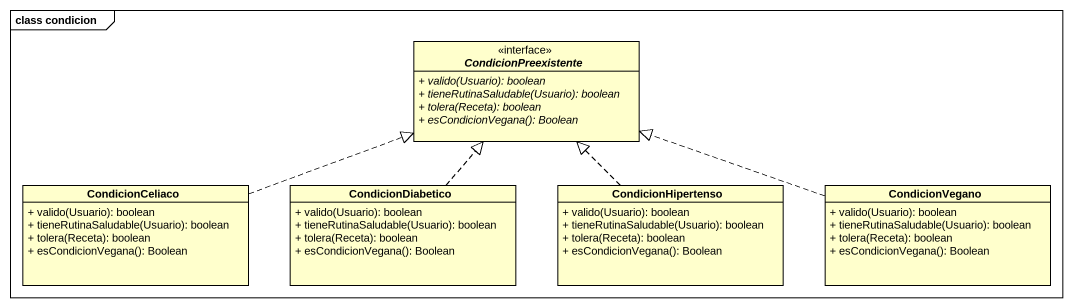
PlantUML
@startuml
mainframe class condicion
hide circle
hide empty members
skinparam classAttributeIconSize 0
interface CondicionPreexistente <<interface>> {
  {abstract} + valido(Usuario): boolean
  {abstract} + tieneRutinaSaludable(Usuario): boolean
  {abstract} + tolera(Receta): boolean
  {abstract} + esCondicionVegana(): Boolean
}
class CondicionCeliaco {
  + valido(Usuario): boolean
  + tieneRutinaSaludable(Usuario): boolean
  + tolera(Receta): boolean
  + esCondicionVegana(): Boolean
}
class CondicionDiabetico {
  + valido(Usuario): boolean
  + tieneRutinaSaludable(Usuario): boolean
  + tolera(Receta): boolean
  + esCondicionVegana(): Boolean
}
class CondicionHipertenso {
  + valido(Usuario): boolean
  + tieneRutinaSaludable(Usuario): boolean
  + tolera(Receta): boolean
  + esCondicionVegana(): Boolean
}
class CondicionVegano {
  + valido(Usuario): boolean
  + tieneRutinaSaludable(Usuario): boolean
  + tolera(Receta): boolean
  + esCondicionVegana(): Boolean
}
CondicionCeliaco .right.|> CondicionPreexistente
CondicionDiabetico .up.|> CondicionPreexistente
CondicionHipertenso .up.|> CondicionPreexistente
CondicionVegano .left.|> CondicionPreexistente
@enduml
